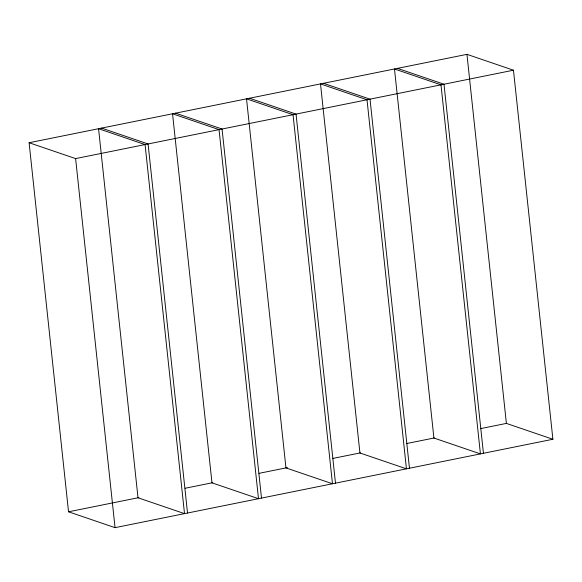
<?xml version="1.0" encoding="UTF-8"?>
<svg xmlns="http://www.w3.org/2000/svg" width="582" height="582" viewBox="0 0 582 582"><rect width="100%" height="100%" fill="white"/><g stroke="black" fill="none" stroke-linecap="round" stroke-linejoin="round"><path stroke-width="0.87" d="M29.1 142.736L466.953 54.344L513.462 70.204L552.9 439.264L115.047 527.656L68.538 511.796L29.1 142.736L75.609 158.595L513.462 70.204M68.538 511.796L138.843 497.603M185.12 488.262L212.714 482.689M258.99 473.348L287.464 467.601M332.853 458.434L360.44 452.869M406.716 443.528L434.31 437.955M480.587 428.614L506.391 423.405L552.9 439.264M397.491 68.37L443.993 84.23L483.438 453.283M323.512 83.306L370.021 99.166L409.459 468.219M249.532 98.242L296.042 114.094L335.479 483.155M175.553 113.17L222.062 129.029L261.5 498.09M101.574 128.105L148.083 143.965L187.52 513.026M466.953 54.344L506.391 423.405M75.609 158.595L115.047 527.656M440.989 84.834L394.48 68.974L433.917 438.035L480.426 453.895L440.989 84.834M367.009 99.769L320.5 83.91L359.938 452.971L406.447 468.83L367.009 99.769M293.03 114.705L246.521 98.845L285.958 467.906L332.468 483.758L293.03 114.705M219.05 129.641L172.541 113.781L211.979 482.834L258.488 498.694L219.05 129.641M145.071 144.576L98.562 128.717L138.007 497.77L184.509 513.63L145.071 144.576"/></g></svg>
